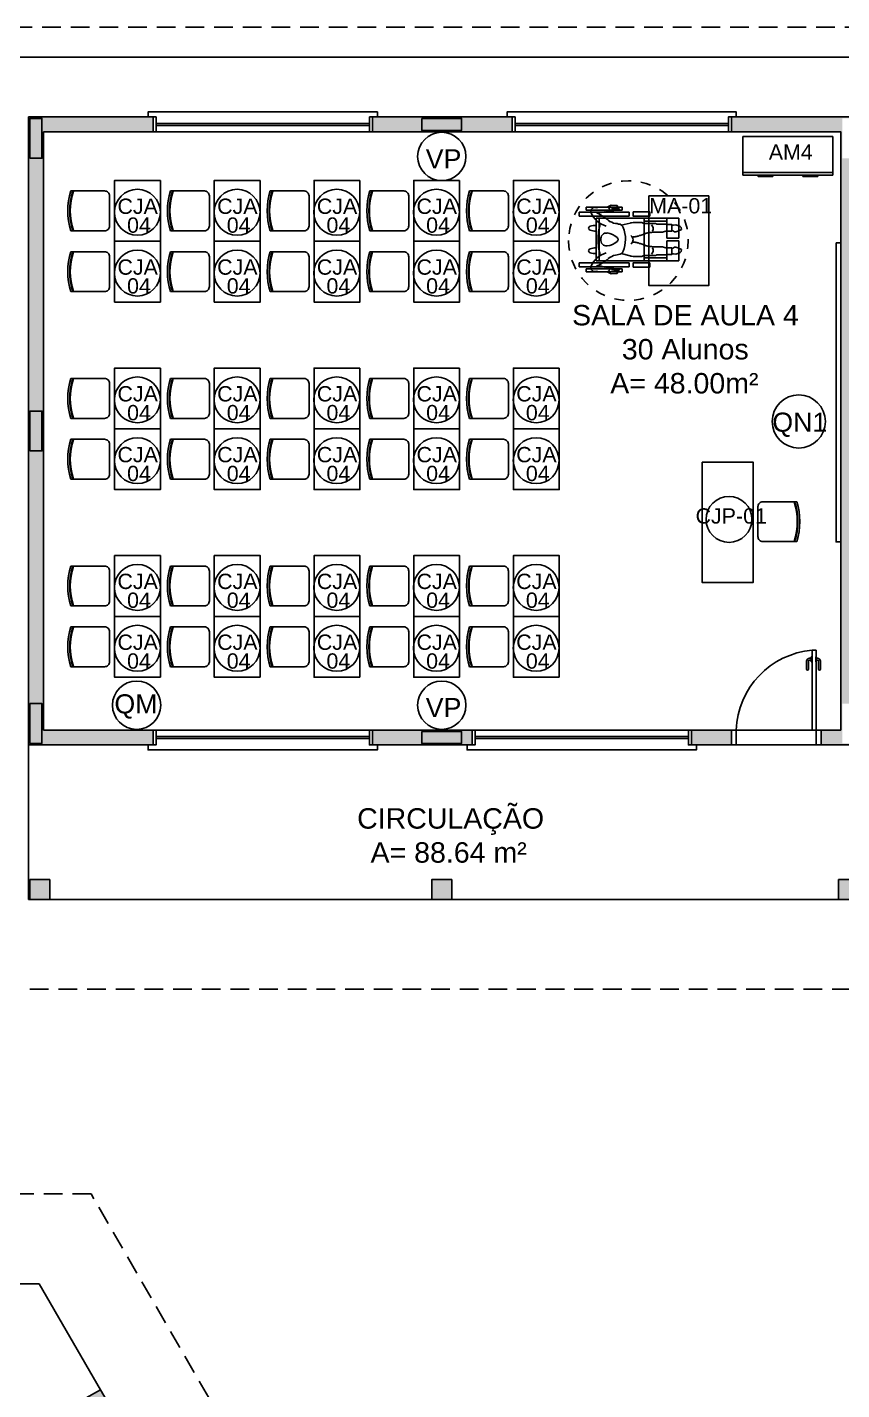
# Model space of a CAD drawing. Extents: x 247 to 523, y 32 to 113.
# Drawn here: x 314.43 to 322.6, y 85.7 to 99.37 of the extents above; entities that cross this region are included whole.
import ezdxf

# ---------------------------------------------------------------- set-up
doc = ezdxf.new("R2010")
doc.units = 0
doc.header["$LTSCALE"] = 0.005
doc.linetypes.add('DASHDOT', pattern=[25.4, 12.7, -6.35, 0, -6.35])
doc.linetypes.add('TRACEJADO_G', pattern=[0.375, 0.25, -0.125])
doc.layers.get('0').update_dxf_attribs({"linetype": 'CONTINUOUS'})
for name, color, linetype in [('A-COTAS', 1, 'CONTINUOUS'), ('A-HACHURAPARED', 254, 'CONTINUOUS'), ('A-MOBILIARIO', 1, 'CONTINUOUS'), ('A-PAREDE', 5, 'CONTINUOUS'), ('A-PISOS-CTEL', 2, 'TRACEJADO_G'), ('A-PISOS-NIVEL', 1, 'CONTINUOUS'), ('A-PORTA', 3, 'CONTINUOUS'), ('A-SOLEIRA', 1, 'CONTINUOUS'), ('AR-ESQ', 2, 'CONTINUOUS'), ('AR-SAN-01', 1, 'CONTINUOUS'), ('AR-TXT', 1, 'CONTINUOUS'), ('ARQ-TXT-1_050', 2, 'CONTINUOUS'), ('BL-SAN-01', 1, 'CONTINUOUS'), ('Layout', 1, 'CONTINUOUS')]:
    doc.layers.add(name, color=color, linetype=linetype)
doc.styles.add('ESC-50-A20', font='arial.ttf', dxfattribs={"height": 0.1})

# ---------------------------------------------------------------- blocks, each defined once
blk = doc.blocks.new('AR2')
at = {"layer": 'Layout'}
for p, q in [((-90.1, 38.8), (-45.1, 38.8)), ((-90.1, 0), (-90.1, 38.8)), ((-45.1, 38.8), (0, 38.8)), ((0, 38.8), (0, 0)), ((-90.1, 2.8), (-45.1, 2.8)), ((-45.1, 0), (-90.1, 0)), ((-45.1, 2.8), (0, 2.8)), ((0, 0), (-45.1, 0))]:
    blk.add_line(p, q, dxfattribs=at)
for points in [[(-75, -0.5), (-60.2, -0.5), (-60.2, -1.1), (-75, -1.1)], [(-29.9, -0.5), (-15.1, -0.5), (-15.1, -1.1), (-29.9, -1.1)]]:
    blk.add_lwpolyline(points, close=True, dxfattribs=at)
blk = doc.blocks.new('CADESCOLA')
blk.add_lwpolyline([(-0.2, 0.389), (-0.2, 0.05, 0.414214), (-0.15, 0), (0.15, 0, 0.414214), (0.2, 0.05), (0.2, 0.389)], format="xyb")
for radius, start, end in [(0.67, 72.632, 107.368), (0.65, 72.0798, 107.9202), (0.645, 72.0798, 107.9202)]:
    blk.add_arc((0, -0.25), radius, start, end)
blk = doc.blocks.new('cad-pne-01p')
at = {"layer": 'BL-SAN-01'}
for p, q in [((-0.275, 0.17), (-0.235, 0.17)), ((-0.275, -0.33), (-0.275, 0.17)), ((-0.235, -0.33), (-0.235, 0.17)), ((0.235, -0.33), (0.235, 0.17)), ((0.275, 0.17), (0.235, 0.17)), ((0.275, -0.33), (0.275, 0.17)), ((-0.325, 0.1), (-0.295, 0.1)), ((-0.325, -0.26), (-0.325, 0.1)), ((-0.295, -0.26), (-0.295, 0.1)), ((-0.215, -0.48), (-0.215, 0)), ((0.215, 0), (-0.215, 0)), ((0.295, -0.26), (0.295, 0.1)), ((0.325, 0.1), (0.295, 0.1)), ((0.325, -0.26), (0.325, 0.1)), ((-0.327, -0.116), (-0.344, -0.149)), ((-0.286, -0.146), (-0.289, -0.134)), ((0.215, -0.03), (-0.215, -0.03)), ((0.215, -0.48), (0.215, 0)), ((0.286, -0.146), (0.289, -0.134)), ((0.327, -0.116), (0.344, -0.149)), ((-0.344, -0.149), (-0.34, -0.211)), ((-0.34, -0.211), (-0.319, -0.219)), ((-0.325, -0.26), (-0.295, -0.26)), ((-0.319, -0.219), (-0.309, -0.232)), ((-0.311, -0.197), (-0.306, -0.153)), ((-0.31, -0.21), (-0.311, -0.197)), ((-0.305, -0.216), (-0.31, -0.21)), ((-0.309, -0.232), (-0.305, -0.232)), ((-0.308, -0.187), (-0.299, -0.192)), ((-0.303, -0.221), (-0.305, -0.216)), ((-0.305, -0.232), (-0.302, -0.229)), ((-0.305, -0.232), (-0.305, -0.232)), ((-0.303, -0.225), (-0.303, -0.221)), ((-0.302, -0.229), (-0.303, -0.225)), ((-0.299, -0.192), (-0.296, -0.186)), ((-0.296, -0.186), (-0.295, -0.18)), ((-0.295, -0.18), (-0.289, -0.167)), ((-0.289, -0.167), (-0.286, -0.155)), ((-0.286, -0.155), (-0.286, -0.146)), ((-0.145, -0.252), (-0.164, -0.341)), ((0.142, -0.252), (0.164, -0.341)), ((0.286, -0.155), (0.286, -0.146)), ((0.289, -0.167), (0.286, -0.155)), ((0.295, -0.18), (0.289, -0.167)), ((0.296, -0.186), (0.295, -0.18)), ((0.325, -0.26), (0.295, -0.26)), ((0.299, -0.192), (0.296, -0.186)), ((0.308, -0.187), (0.299, -0.192)), ((0.302, -0.229), (0.303, -0.225)), ((0.305, -0.232), (0.302, -0.229)), ((0.303, -0.221), (0.305, -0.216)), ((0.303, -0.225), (0.303, -0.221)), ((0.305, -0.216), (0.31, -0.21)), ((0.305, -0.232), (0.305, -0.232)), ((0.309, -0.232), (0.305, -0.232)), ((0.311, -0.197), (0.306, -0.153)), ((0.319, -0.219), (0.309, -0.232)), ((0.31, -0.21), (0.311, -0.197)), ((0.34, -0.211), (0.319, -0.219)), ((0.344, -0.149), (0.34, -0.211)), ((-0.275, -0.33), (-0.235, -0.33)), ((-0.166, -0.355), (-0.169, -0.372)), ((-0.169, -0.372), (-0.169, -0.461)), ((-0.164, -0.341), (-0.166, -0.343)), ((-0.166, -0.343), (-0.166, -0.355)), ((-0.03, -0.397), (-0.028, -0.392)), ((-0.03, -0.41), (-0.03, -0.397)), ((-0.028, -0.392), (-0.026, -0.39)), ((-0.026, -0.372), (-0.024, -0.37)), ((-0.026, -0.39), (-0.026, -0.372)), ((-0.024, -0.366), (-0.021, -0.363)), ((-0.024, -0.37), (-0.024, -0.366)), ((0.024, -0.366), (0.021, -0.363)), ((0.024, -0.37), (0.024, -0.366)), ((0.026, -0.372), (0.024, -0.37)), ((0.026, -0.39), (0.026, -0.372)), ((0.028, -0.392), (0.026, -0.39)), ((0.03, -0.397), (0.028, -0.392)), ((0.03, -0.41), (0.03, -0.397)), ((0.164, -0.341), (0.166, -0.343)), ((0.166, -0.343), (0.166, -0.355)), ((0.166, -0.355), (0.169, -0.372)), ((0.169, -0.372), (0.169, -0.461)), ((0.275, -0.33), (0.235, -0.33)), ((-0.215, -0.48), (-0.215, -0.83)), ((-0.215, -0.48), (0.215, -0.48)), ((-0.185, -0.48), (-0.185, -0.71)), ((-0.169, -0.461), (-0.166, -0.464)), ((-0.166, -0.464), (-0.166, -0.466)), ((-0.166, -0.466), (-0.164, -0.47)), ((-0.164, -0.47), (-0.164, -0.479)), ((-0.164, -0.479), (-0.162, -0.484)), ((-0.162, -0.484), (-0.162, -0.497)), ((-0.162, -0.497), (-0.16, -0.499)), ((-0.16, -0.499), (-0.16, -0.6)), ((-0.07, -0.533), (-0.068, -0.531)), ((-0.07, -0.56), (-0.07, -0.533)), ((-0.068, -0.526), (-0.066, -0.524)), ((-0.068, -0.531), (-0.068, -0.526)), ((-0.066, -0.515), (-0.064, -0.513)), ((-0.066, -0.524), (-0.066, -0.515)), ((-0.064, -0.508), (-0.062, -0.506)), ((-0.064, -0.513), (-0.064, -0.508)), ((-0.062, -0.506), (-0.062, -0.497)), ((-0.062, -0.497), (-0.059, -0.497)), ((-0.059, -0.493), (-0.057, -0.493)), ((-0.059, -0.497), (-0.059, -0.493)), ((-0.057, -0.486), (-0.055, -0.484)), ((-0.057, -0.493), (-0.057, -0.486)), ((-0.055, -0.482), (-0.053, -0.479)), ((-0.055, -0.484), (-0.055, -0.482)), ((-0.053, -0.473), (-0.05, -0.473)), ((-0.053, -0.479), (-0.053, -0.473)), ((-0.05, -0.468), (-0.048, -0.466)), ((-0.05, -0.473), (-0.05, -0.468)), ((-0.048, -0.461), (-0.046, -0.461)), ((-0.048, -0.466), (-0.048, -0.461)), ((-0.046, -0.457), (-0.044, -0.455)), ((-0.046, -0.461), (-0.046, -0.457)), ((-0.044, -0.448), (-0.041, -0.446)), ((-0.044, -0.455), (-0.044, -0.448)), ((-0.041, -0.446), (-0.039, -0.444)), ((-0.039, -0.43), (-0.037, -0.428)), ((-0.039, -0.444), (-0.039, -0.43)), ((-0.037, -0.428), (-0.035, -0.424)), ((-0.035, -0.419), (-0.033, -0.415)), ((-0.035, -0.424), (-0.035, -0.419)), ((-0.033, -0.412), (-0.03, -0.41)), ((-0.033, -0.415), (-0.033, -0.412)), ((0.033, -0.412), (0.03, -0.41)), ((0.033, -0.415), (0.033, -0.412)), ((0.035, -0.419), (0.033, -0.415)), ((0.035, -0.424), (0.035, -0.419)), ((0.037, -0.428), (0.035, -0.424)), ((0.039, -0.43), (0.037, -0.428)), ((0.039, -0.444), (0.039, -0.43)), ((0.041, -0.446), (0.039, -0.444)), ((0.044, -0.448), (0.041, -0.446)), ((0.044, -0.455), (0.044, -0.448)), ((0.046, -0.457), (0.044, -0.455)), ((0.046, -0.461), (0.046, -0.457)), ((0.048, -0.461), (0.046, -0.461)), ((0.048, -0.466), (0.048, -0.461)), ((0.05, -0.468), (0.048, -0.466)), ((0.05, -0.473), (0.05, -0.468)), ((0.053, -0.473), (0.05, -0.473)), ((0.053, -0.479), (0.053, -0.473)), ((0.055, -0.482), (0.053, -0.479)), ((0.055, -0.484), (0.055, -0.482)), ((0.057, -0.486), (0.055, -0.484)), ((0.057, -0.493), (0.057, -0.486)), ((0.059, -0.493), (0.057, -0.493)), ((0.059, -0.497), (0.059, -0.493)), ((0.062, -0.497), (0.059, -0.497)), ((0.062, -0.506), (0.062, -0.497)), ((0.064, -0.508), (0.062, -0.506)), ((0.064, -0.513), (0.064, -0.508)), ((0.066, -0.515), (0.064, -0.513)), ((0.066, -0.524), (0.066, -0.515)), ((0.068, -0.526), (0.066, -0.524)), ((0.068, -0.531), (0.068, -0.526)), ((0.07, -0.533), (0.068, -0.531)), ((0.07, -0.56), (0.07, -0.533)), ((0.162, -0.497), (0.16, -0.499)), ((0.16, -0.499), (0.16, -0.6)), ((0.164, -0.479), (0.162, -0.484)), ((0.162, -0.484), (0.162, -0.497)), ((0.166, -0.466), (0.164, -0.47)), ((0.164, -0.47), (0.164, -0.479)), ((0.169, -0.461), (0.166, -0.464)), ((0.166, -0.464), (0.166, -0.466)), ((0.185, -0.48), (0.185, -0.71)), ((0.215, -0.48), (0.215, -0.83)), ((-0.16, -0.6), (-0.157, -0.602)), ((-0.157, -0.602), (-0.157, -0.604)), ((-0.157, -0.604), (-0.155, -0.606)), ((-0.155, -0.606), (-0.155, -0.611)), ((-0.155, -0.611), (-0.153, -0.615)), ((-0.153, -0.615), (-0.153, -0.716)), ((-0.079, -0.682), (-0.077, -0.678)), ((-0.079, -0.691), (-0.079, -0.682)), ((-0.077, -0.673), (-0.075, -0.669)), ((-0.077, -0.678), (-0.077, -0.673)), ((-0.075, -0.58), (-0.073, -0.577)), ((-0.075, -0.669), (-0.075, -0.58)), ((-0.073, -0.562), (-0.07, -0.56)), ((-0.073, -0.577), (-0.073, -0.562)), ((0.073, -0.562), (0.07, -0.56)), ((0.073, -0.577), (0.073, -0.562)), ((0.075, -0.58), (0.073, -0.577)), ((0.075, -0.669), (0.075, -0.58)), ((0.077, -0.673), (0.075, -0.669)), ((0.077, -0.678), (0.077, -0.673)), ((0.079, -0.682), (0.077, -0.678)), ((0.079, -0.691), (0.079, -0.682)), ((0.155, -0.611), (0.153, -0.615)), ((0.153, -0.615), (0.153, -0.716)), ((0.157, -0.604), (0.155, -0.606)), ((0.155, -0.606), (0.155, -0.611)), ((0.16, -0.6), (0.157, -0.602)), ((0.157, -0.602), (0.157, -0.604)), ((-0.012, -0.71), (-0.215, -0.71)), ((-0.153, -0.716), (-0.151, -0.718)), ((-0.151, -0.718), (-0.151, -0.758)), ((-0.151, -0.758), (-0.084, -0.758)), ((-0.144, -0.777), (-0.147, -0.798)), ((-0.147, -0.798), (-0.142, -0.82)), ((-0.146, -0.758), (-0.145, -0.768)), ((-0.145, -0.768), (-0.144, -0.777)), ((-0.082, -0.776), (-0.091, -0.762)), ((-0.089, -0.829), (-0.084, -0.819)), ((-0.084, -0.704), (-0.082, -0.7)), ((-0.084, -0.758), (-0.084, -0.704)), ((-0.084, -0.819), (-0.08, -0.809)), ((-0.082, -0.7), (-0.082, -0.695)), ((-0.078, -0.785), (-0.082, -0.776)), ((-0.08, -0.809), (-0.078, -0.798)), ((-0.078, -0.798), (-0.078, -0.785)), ((-0.012, -0.71), (-0.012, -0.83)), ((0.012, -0.71), (0.215, -0.71)), ((0.012, -0.71), (0.012, -0.83)), ((0.078, -0.785), (0.082, -0.776)), ((0.078, -0.798), (0.078, -0.785)), ((0.08, -0.809), (0.078, -0.798)), ((0.084, -0.819), (0.08, -0.809)), ((0.082, -0.7), (0.082, -0.695)), ((0.084, -0.704), (0.082, -0.7)), ((0.082, -0.776), (0.091, -0.762)), ((0.084, -0.758), (0.084, -0.704)), ((0.151, -0.758), (0.084, -0.758)), ((0.089, -0.829), (0.084, -0.819)), ((0.147, -0.798), (0.142, -0.82)), ((0.145, -0.768), (0.144, -0.777)), ((0.144, -0.777), (0.147, -0.798)), ((0.146, -0.758), (0.145, -0.768)), ((0.153, -0.716), (0.151, -0.718)), ((0.151, -0.718), (0.151, -0.758)), ((-0.012, -0.83), (-0.215, -0.83)), ((-0.142, -0.82), (-0.141, -0.824)), ((-0.141, -0.824), (-0.131, -0.842)), ((-0.131, -0.842), (-0.12, -0.854)), ((-0.12, -0.854), (-0.1, -0.856)), ((-0.1, -0.856), (-0.094, -0.844)), ((-0.094, -0.844), (-0.089, -0.829)), ((0.012, -0.83), (0.215, -0.83)), ((0.094, -0.844), (0.089, -0.829)), ((0.1, -0.856), (0.094, -0.844)), ((0.12, -0.854), (0.1, -0.856)), ((0.131, -0.842), (0.12, -0.854)), ((0.141, -0.824), (0.131, -0.842)), ((0.142, -0.82), (0.141, -0.824))]:
    blk.add_line(p, q, dxfattribs=at)
for points in [[(-0.276, -0.37), (-0.276, -0.538), (-0.235, -0.538), (-0.235, -0.37)], [(0.276, -0.37), (0.276, -0.538), (0.235, -0.538), (0.235, -0.37)]]:
    blk.add_lwpolyline(points, close=True, dxfattribs=at)
at = {"layer": 'BL-SAN-01', "color": 252, "linetype": 'DASHDOT'}
blk.add_circle((0.011, -0.324), 0.6, dxfattribs=at)
at = {"layer": 'BL-SAN-01'}
for centre, radius, start, end in [((-2.197, 0.017), 1.875, 356.0057, 359.9744), ((-0.282, 0.012), 0.0409, 75.9638, 205.9654), ((-0.272, 0.052), 5.986127515325628e-12, 67.2513, 247.0488), ((-0.365, -0.17), 0.241, 16.4175, 67.1692), ((0.099, -0.002), 0.241, 164.7642, 179.4568), ((-0.113, 0.055), 0.0208, 90, 164.7642), ((-0.113, 0.055), 0.0208, 15.2358, 90), ((-0.325, -0.002), 0.241, 0.5432, 15.2358), ((0.325, -0.002), 0.241, 164.7642, 179.4568), ((0.113, 0.055), 0.0208, 90, 164.7642), ((0.113, 0.055), 0.0208, 15.2358, 90), ((-0.099, -0.002), 0.241, 0.5432, 15.2358), ((0.365, -0.17), 0.241, 112.8308, 163.5825), ((0.282, 0.012), 0.0409, 334.0346, 104.0362), ((2.197, 0.017), 1.875, 180.0256, 183.9943), ((-0.317, -0.114), 0.01, 176.0057, 220.4862), ((-0.294, -0.095), 0.0396, 220.4862, 282.9567), ((-0.135, -0.128), 0.15, 169.3199, 182.1342), ((-0.495, -0.013), 0.229, 338.2716, 2.516), ((0.153, 0.18), 0.459, 204.1648, 224.2163), ((-0.341, -0.23), 0.184, 10.9128, 36.0627), ((0.005, -0.619), 0.6, 90.4602, 105.5803), ((-0.008, -0.104), 0.0574, 80.3827, 186.0675), ((0.131, -0.083), 0.198, 187.8544, 219.9805), ((0.008, -0.104), 0.0574, 353.9325, 99.6173), ((-0.005, -0.619), 0.6, 74.4197, 89.5398), ((-0.131, -0.083), 0.198, 320.0195, 352.1456), ((0.342, -0.24), 0.191, 141.7501, 166.4182), ((-0.153, 0.18), 0.459, 315.7837, 335.8352), ((0.495, -0.013), 0.229, 177.484, 201.7284), ((0.135, -0.128), 0.15, 357.8658, 10.6801), ((0.294, -0.095), 0.0396, 257.0433, 319.5138), ((0.317, -0.114), 0.01, 319.5138, 3.9943), ((-0.095, -0.198), 0.0655, 177.5182, 203.5536), ((-0.105, -0.223), 0.05, 182.046, 250.9556), ((0.004, 0.041), 0.336, 248.0894, 269.3358), ((0.002, -0.194), 0.0276, 215.5797, 272.4659), ((-0.002, -0.194), 0.0276, 267.5341, 324.4203), ((-0.004, 0.022), 0.316, 270.6914, 292.5885), ((0.101, -0.223), 0.05, 289.0444, 357.954), ((0.091, -0.198), 0.0655, 336.4464, 2.4818), ((0.002, -0.321), 0.0492, 212.5271, 327.4729), ((-0.11, -0.52), 0.0512, 224.3203, 299.9912), ((0.11, -0.52), 0.0512, 240.0088, 315.6797)]:
    blk.add_arc(centre, radius, start, end, dxfattribs=at)

msp = doc.modelspace()

# ---------------------------------------------------------------- hatches: boundary and pattern name
at = {"layer": 'A-COTAS'}
h = msp.add_hatch(color=253, dxfattribs=at)
h.dxf.hatch_style = 1
h.paths.add_polyline_path([(314.46172, 98.05666), (314.58172, 98.05666), (314.58172, 98.45666), (314.46172, 98.45666)])
h = msp.add_hatch(color=253, dxfattribs=at)
h.dxf.hatch_style = 1
h.paths.add_polyline_path([(318.39172, 98.45666), (318.39172, 98.33666), (318.79172, 98.33666), (318.79172, 98.45666)])
h = msp.add_hatch(color=253, dxfattribs=at)
h.dxf.hatch_style = 1
h.paths.add_polyline_path([(314.46172, 92.18666), (314.58172, 92.18666), (314.58172, 92.58666), (314.46172, 92.58666)])
h = msp.add_hatch(color=253, dxfattribs=at)
h.dxf.hatch_style = 1
h.paths.add_polyline_path([(318.39172, 92.30666), (318.39172, 92.18666), (318.79172, 92.18666), (318.79172, 92.30666)])
h = msp.add_hatch(color=253, dxfattribs=at)
h.dxf.hatch_style = 1
h.paths.add_polyline_path([(314.66172, 90.82166), (314.46172, 90.82166), (314.46172, 90.62166), (314.66172, 90.62166)])
h = msp.add_hatch(color=253, dxfattribs=at)
h.dxf.hatch_style = 1
h.paths.add_polyline_path([(318.69172, 90.82166), (318.49172, 90.82166), (318.49172, 90.62166), (318.69172, 90.62166)])
h = msp.add_hatch(color=253, dxfattribs=at)
h.dxf.hatch_style = 1
h.paths.add_polyline_path([(322.77172, 90.82166), (322.57172, 90.82166), (322.57172, 90.62166), (322.77172, 90.62166)])
h = msp.add_hatch(color=256, dxfattribs=at)
h.set_gradient(color1=(173, 173, 173), color2=(173, 173, 173))
h.paths.add_polyline_path([(317.91164, 78.55238), (317.79617, 78.55238), (317.77504, 78.51577), (317.91164, 78.43691)])
h.paths.add_polyline_path([(318.02711, 78.55238), (317.91164, 78.55238), (317.91164, 78.43691), (317.94824, 78.41577)])
h.paths.add_polyline_path([(317.91164, 78.66785), (317.91164, 78.55238), (318.02711, 78.55238), (318.04824, 78.58898)])
h.paths.add_polyline_path([(317.91164, 78.66785), (317.87504, 78.68898), (317.79617, 78.55238), (317.91164, 78.55238)])
h.paths.add_polyline_path([(318.02711, 80.75238), (317.91164, 80.75238), (317.91164, 80.63691), (318.04824, 80.71577)])
h.paths.add_polyline_path([(317.94824, 80.88898), (317.91164, 80.86785), (317.91164, 80.75238), (318.02711, 80.75238)])
h.paths.add_polyline_path([(317.91164, 80.86785), (317.77504, 80.78898), (317.79617, 80.75238), (317.91164, 80.75238)])
h.paths.add_polyline_path([(317.91164, 80.75238), (317.79617, 80.75238), (317.87504, 80.61577), (317.91164, 80.63691)])
h.paths.add_polyline_path([(315.26841, 85.53058), (315.24728, 85.56718), (315.13181, 85.56718), (315.13181, 85.45171)])
h.paths.add_polyline_path([(315.16841, 85.70378), (315.13181, 85.68265), (315.13181, 85.56718), (315.24728, 85.56718)])
h.paths.add_polyline_path([(315.13181, 85.68265), (314.99521, 85.60378), (315.01634, 85.56718), (315.13181, 85.56718)])
h.paths.add_polyline_path([(315.13181, 85.56718), (315.01634, 85.56718), (315.09521, 85.43058), (315.13181, 85.45171)])
h.paths.add_polyline_path([(313.32655, 86.66718), (313.22655, 86.66718), (313.22655, 86.56718), (313.32655, 86.56718)])
h.paths.add_polyline_path([(313.22655, 86.66718), (313.12655, 86.66718), (313.12655, 86.56718), (313.22655, 86.56718)])
h.paths.add_polyline_path([(313.22655, 86.76718), (313.12655, 86.76718), (313.12655, 86.66718), (313.22655, 86.66718)])
h.paths.add_polyline_path([(313.32655, 86.76718), (313.22655, 86.76718), (313.22655, 86.66718), (313.32655, 86.66718)])
h.paths.add_polyline_path([(307.76689, 86.66718), (307.66689, 86.66718), (307.66689, 86.56718), (307.76689, 86.56718)])
h.paths.add_polyline_path([(307.76689, 86.76718), (307.66689, 86.76718), (307.66689, 86.66718), (307.76689, 86.66718)])
h.paths.add_polyline_path([(307.66689, 86.76718), (307.56689, 86.76718), (307.56689, 86.66718), (307.66689, 86.66718)])
h.paths.add_polyline_path([(307.66689, 86.66718), (307.56689, 86.66718), (307.56689, 86.56718), (307.66689, 86.56718)])
h.paths.add_polyline_path([(305.87711, 85.56718), (305.76164, 85.56718), (305.76164, 85.45171), (305.79824, 85.43058)])
h.paths.add_polyline_path([(305.76164, 85.68265), (305.76164, 85.56718), (305.87711, 85.56718), (305.89824, 85.60378)])
h.paths.add_polyline_path([(305.76164, 85.68265), (305.72504, 85.70378), (305.64617, 85.56718), (305.76164, 85.56718)])
h.paths.add_polyline_path([(305.76164, 85.56718), (305.64617, 85.56718), (305.62504, 85.53058), (305.76164, 85.45171)])
h.paths.add_polyline_path([(303.09728, 80.75238), (302.98181, 80.75238), (302.98181, 80.63691), (303.01841, 80.61577)])
h.paths.add_polyline_path([(303.11841, 80.78898), (302.98181, 80.86785), (302.98181, 80.75238), (303.09728, 80.75238)])
h.paths.add_polyline_path([(302.98181, 80.86785), (302.94521, 80.88898), (302.86634, 80.75238), (302.98181, 80.75238)])
h.paths.add_polyline_path([(302.98181, 80.75238), (302.86634, 80.75238), (302.84521, 80.71577), (302.98181, 80.63691)])
h.paths.add_polyline_path([(303.09728, 78.55238), (302.98181, 78.55238), (302.98181, 78.43691), (303.11841, 78.51577)])
h.paths.add_polyline_path([(303.01841, 78.68898), (302.98181, 78.66785), (302.98181, 78.55238), (303.09728, 78.55238)])
h.paths.add_polyline_path([(302.98181, 78.66785), (302.84521, 78.58898), (302.86634, 78.55238), (302.98181, 78.55238)])
h.paths.add_polyline_path([(302.98181, 78.55238), (302.86634, 78.55238), (302.94521, 78.41577), (302.98181, 78.43691)])
at = {"layer": 'A-HACHURAPARED'}
h = msp.add_hatch(color=253, dxfattribs=at)
h.dxf.hatch_style = 1
h.paths.add_polyline_path([(315.69672, 98.32166), (315.69672, 98.47166), (314.44672, 98.47166), (314.44672, 92.17166), (315.69672, 92.17166), (315.69672, 92.32166), (314.59672, 92.32166), (314.59672, 98.32166)])
h = msp.add_hatch(color=253, dxfattribs=at)
h.dxf.hatch_style = 1
h.paths.add_polyline_path([(319.29672, 98.47166), (317.89672, 98.47166), (317.89672, 98.32166), (319.29672, 98.32166)])
h.paths.add_polyline_path([(318.39172, 98.45666), (318.79172, 98.45666), (318.79172, 98.33666), (318.39172, 98.33666)], flags=16)
h = msp.add_hatch(color=253, dxfattribs=at)
h.dxf.hatch_style = 1
h.paths.add_polyline_path([(323.84672, 98.47166), (321.49672, 98.47166), (321.49672, 98.32166), (322.59672, 98.32166), (322.59672, 92.32166), (322.39672, 92.32166), (322.39672, 92.17166), (323.84672, 92.17166), (323.84672, 92.32166), (322.74672, 92.32166), (322.74672, 98.32166), (323.84672, 98.32166)])
h.paths.add_polyline_path([(322.61172, 98.45666), (322.73172, 98.45666), (322.73172, 98.05666), (322.61172, 98.05666)], flags=16)
h.paths.add_polyline_path([(322.61172, 92.58666), (322.73172, 92.58666), (322.73172, 92.18666), (322.61172, 92.18666)], flags=16)
h = msp.add_hatch(color=253, dxfattribs=at)
h.dxf.hatch_style = 1
h.paths.add_polyline_path([(318.89672, 92.32166), (317.89672, 92.32166), (317.89672, 92.17166), (318.89672, 92.17166)])
h.paths.add_polyline_path([(318.39172, 92.30666), (318.79172, 92.30666), (318.79172, 92.18666), (318.39172, 92.18666)], flags=16)
h = msp.add_hatch(color=253, dxfattribs=at)
h.dxf.hatch_style = 1
h.paths.add_polyline_path([(321.49672, 92.32166), (321.09672, 92.32166), (321.09672, 92.17166), (321.49672, 92.17166)])

# ---------------------------------------------------------------- linework, layer by layer
at = {"layer": 'A-COTAS', "color": 253}
msp.add_line((314.44672, 92.17166), (314.44672, 90.62166), dxfattribs=at)
at = {"layer": 'A-MOBILIARIO'}
msp.add_lwpolyline([(322.54672, 97.20916), (322.59672, 97.20916), (322.59672, 94.20916), (322.54672, 94.20916)], close=True, dxfattribs=at)
at = {"layer": 'A-PAREDE'}
for p, q in [((314.44672, 95.32166), (314.44672, 98.47166)), ((314.44672, 98.47166), (315.69672, 98.47166)), ((315.69672, 98.32166), (315.69672, 98.47166)), ((321.49672, 98.32166), (321.49672, 98.47166)), ((314.44672, 92.32166), (314.44672, 98.32166)), ((314.44672, 92.17166), (314.44672, 98.32166)), ((314.59672, 92.32166), (314.59672, 98.32166)), ((314.59672, 92.32166), (314.59672, 98.32166)), ((315.69672, 98.32166), (314.59672, 98.32166)), ((322.59672, 98.32166), (322.59672, 92.32166)), ((315.69672, 92.32166), (314.59672, 92.32166)), ((315.69672, 92.32166), (315.69672, 92.17166)), ((317.89672, 92.32166), (318.89672, 92.32166)), ((317.89672, 92.32166), (317.89672, 92.17166)), ((318.89672, 92.32166), (318.89672, 92.17166)), ((321.09672, 92.17166), (321.09672, 92.32166)), ((322.39672, 92.32166), (322.39672, 92.17166)), ((322.59672, 92.32166), (322.39672, 92.32166)), ((314.44672, 92.17166), (315.69672, 92.17166)), ((317.89672, 92.17166), (318.89672, 92.17166)), ((323.84672, 92.17166), (322.39084, 92.17166))]:
    msp.add_line(p, q, dxfattribs=at)
for points in [[(314.46172, 98.05666), (314.58172, 98.05666), (314.58172, 98.45666), (314.46172, 98.45666)], [(319.29672, 98.47166), (319.29672, 98.32166), (317.89672, 98.32166), (317.89672, 98.47166)], [(318.39172, 98.45666), (318.39172, 98.33666), (318.79172, 98.33666), (318.79172, 98.45666)], [(314.46172, 95.12166), (314.58172, 95.12166), (314.58172, 95.52166), (314.46172, 95.52166)], [(314.46172, 92.18666), (314.58172, 92.18666), (314.58172, 92.58666), (314.46172, 92.58666)], [(318.39172, 92.30666), (318.39172, 92.18666), (318.79172, 92.18666), (318.79172, 92.30666)], [(321.49672, 92.32166), (321.09672, 92.32166), (321.09672, 92.17166), (321.49672, 92.17166)], [(314.66172, 90.82166), (314.46172, 90.82166), (314.46172, 90.62166), (314.66172, 90.62166)], [(318.69172, 90.82166), (318.49172, 90.82166), (318.49172, 90.62166), (318.69172, 90.62166)], [(322.77172, 90.82166), (322.57172, 90.82166), (322.57172, 90.62166), (322.77172, 90.62166)], [(314.99521, 85.60378), (315.09521, 85.43058), (315.26841, 85.53058), (315.16841, 85.70378)]]:
    msp.add_lwpolyline(points, close=True, dxfattribs=at)
for points in [[(323.84672, 98.47166), (321.49672, 98.47166)], [(322.59672, 92.32166), (322.59672, 92.32166), (322.59672, 98.32166), (321.49672, 98.32166)]]:
    msp.add_lwpolyline(points, dxfattribs=at)
at = {"layer": 'A-PISOS-CTEL', "color": 1, "linetype": 'TRACEJADO_G', "ltscale": 150}
for points in [[(280.94672, 99.37166), (339.94672, 99.37166), (339.94672, 89.72166), (280.94672, 89.72166)], [(315.07407, 87.66718), (305.81937, 87.66718), (301.19202, 79.65238), (305.81937, 71.63757), (315.07407, 71.63757), (319.70142, 79.65238)]]:
    msp.add_lwpolyline(points, close=True, dxfattribs=at)
at = {"layer": 'A-PISOS-NIVEL'}
msp.add_line((339.64672, 99.07166), (281.24672, 99.07166), dxfattribs=at)
at = {"layer": 'A-PISOS-NIVEL', "color": 2}
for p, q in [((339.04672, 90.62166), (314.44672, 90.62166)), ((313.32655, 86.76718), (314.55446, 86.76718)), ((315.16841, 85.70378), (314.55446, 86.76718))]:
    msp.add_line(p, q, dxfattribs=at)
at = {"layer": 'A-PORTA', "color": 1}
for p, q in [((322.25084, 92.93129), (322.25084, 93.01129)), ((322.27084, 92.93129), (322.27084, 93.01129)), ((322.28084, 93.04129), (322.29584, 93.04129)), ((322.28084, 93.02129), (322.29584, 93.02129)), ((322.29584, 93.00629), (322.29584, 93.05629)), ((322.29584, 93.05629), (322.30084, 93.05629)), ((322.29584, 93.00629), (322.30084, 93.00629)), ((322.34584, 93.05629), (322.34084, 93.05629)), ((322.34584, 93.00629), (322.34084, 93.00629)), ((322.34584, 93.00629), (322.34584, 93.05629)), ((322.36084, 93.04129), (322.34584, 93.04129)), ((322.36084, 93.02129), (322.34584, 93.02129)), ((322.37084, 92.93129), (322.37084, 93.01129)), ((322.39084, 92.93129), (322.39084, 93.01129))]:
    msp.add_line(p, q, dxfattribs=at)
for centre, radius, start, end in [((322.37583, 92.29488), 0.82954, 94.778783, 178.149871), ((322.28084, 93.01129), 0.03, 90, 180), ((322.28084, 93.01129), 0.01, 90, 180), ((322.36084, 93.01129), 0.03, 0, 90), ((322.36084, 93.01129), 0.01, 0, 90), ((322.26084, 92.93129), 0.01, 180, 0), ((322.38084, 92.93129), 0.01, 180, 0)]:
    msp.add_arc(centre, radius, start, end, dxfattribs=at)
at = {"layer": 'A-SOLEIRA'}
for p, q in [((322.30672, 92.32166), (321.54672, 92.32166)), ((321.54672, 92.17166), (322.34672, 92.17166))]:
    msp.add_line(p, q, dxfattribs=at)
at = {"layer": 'AR-ESQ'}
for p, q in [((315.72672, 98.40666), (317.86672, 98.40666)), ((315.72672, 98.38666), (317.86672, 98.38666)), ((321.46672, 98.40666), (319.32672, 98.40666)), ((321.46672, 98.38666), (319.32672, 98.38666)), ((322.30672, 92.32166), (322.30672, 93.12166)), ((322.30672, 93.12166), (322.34672, 93.12166)), ((322.34672, 92.32166), (322.34672, 93.12166)), ((321.49672, 92.32166), (321.54672, 92.32166)), ((321.54672, 92.32166), (321.54672, 92.17166)), ((322.30672, 92.32166), (322.34672, 92.32166)), ((322.34672, 92.32166), (322.34672, 92.17166)), ((322.34672, 92.32166), (322.39672, 92.32166)), ((315.72672, 92.25666), (317.86672, 92.25666)), ((315.72672, 92.23666), (317.86672, 92.23666)), ((318.92672, 92.25666), (321.06672, 92.25666)), ((318.92672, 92.23666), (321.06672, 92.23666)), ((321.49672, 92.17166), (321.54672, 92.17166)), ((322.34672, 92.17166), (322.39672, 92.17166))]:
    msp.add_line(p, q, dxfattribs=at)
at = {"layer": 'AR-ESQ', "color": 1}
for p, q in [((315.72672, 98.32166), (317.86672, 98.32166)), ((321.46672, 98.32166), (319.32672, 98.32166)), ((315.72672, 92.32166), (317.86672, 92.32166)), ((318.92672, 92.32166), (321.06672, 92.32166))]:
    msp.add_line(p, q, dxfattribs=at)
for points in [[(315.64672, 98.47166), (315.64672, 98.52166), (317.94672, 98.52166), (317.94672, 98.47166)], [(319.24672, 98.47166), (319.24672, 98.52166), (321.54672, 98.52166), (321.54672, 98.47166)], [(315.64672, 92.17166), (315.64672, 92.12166), (317.94672, 92.12166), (317.94672, 92.17166)], [(318.84672, 92.17166), (318.84672, 92.12166), (321.14672, 92.12166), (321.14672, 92.17166)]]:
    msp.add_lwpolyline(points, dxfattribs=at)
at = {"layer": 'AR-ESQ'}
for points in [[(315.69672, 98.47166), (315.72672, 98.47166), (315.72672, 98.32166), (315.69672, 98.32166)], [(317.86672, 98.47166), (317.89672, 98.47166), (317.89672, 98.32166), (317.86672, 98.32166)], [(319.32672, 98.47166), (319.29672, 98.47166), (319.29672, 98.32166), (319.32672, 98.32166)], [(321.49672, 98.47166), (321.46672, 98.47166), (321.46672, 98.32166), (321.49672, 98.32166)], [(315.69672, 92.32166), (315.72672, 92.32166), (315.72672, 92.17166), (315.69672, 92.17166)], [(317.86672, 92.32166), (317.89672, 92.32166), (317.89672, 92.17166), (317.86672, 92.17166)], [(318.89672, 92.32166), (318.92672, 92.32166), (318.92672, 92.17166), (318.89672, 92.17166)], [(321.06672, 92.32166), (321.09672, 92.32166), (321.09672, 92.17166), (321.06672, 92.17166)]]:
    msp.add_lwpolyline(points, close=True, dxfattribs=at)
at = {"layer": 'AR-TXT', "color": 2}
for centre, radius in [((318.59226, 98.0757), 0.24235), ((322.17329, 95.41681), 0.26659), ((315.5313, 92.57074), 0.24235), ((318.59226, 92.57074), 0.24235)]:
    msp.add_circle(centre, radius, dxfattribs=at)
at = {"layer": 'AR-TXT'}
for centre in [(315.539, 97.51547), (316.539, 97.51547), (317.539, 97.51547), (318.539, 97.51547), (319.539, 97.51547), (315.539, 96.90547), (316.539, 96.90547), (317.539, 96.90547), (318.539, 96.90547), (319.539, 96.90547), (315.539, 95.63385), (316.539, 95.63385), (317.539, 95.63385), (318.539, 95.63385), (319.539, 95.63385), (315.539, 95.02385), (316.539, 95.02385), (317.539, 95.02385), (318.539, 95.02385), (319.539, 95.02385), (321.47329, 94.43449, 2), (315.539, 93.75223), (316.539, 93.75223), (317.539, 93.75223), (318.539, 93.75223), (319.539, 93.75223), (315.539, 93.14223), (316.539, 93.14223), (317.539, 93.14223), (318.539, 93.14223), (319.539, 93.14223)]:
    msp.add_circle(centre, 0.23029, dxfattribs=at)
at = {"layer": 'Layout', "elevation": -2}
for points in [[(315.77071, 97.83458), (315.31071, 97.83458), (315.31071, 97.22458), (315.77071, 97.22458)], [(316.77071, 97.83458), (316.31071, 97.83458), (316.31071, 97.22458), (316.77071, 97.22458)], [(316.77071, 97.83458), (316.31071, 97.83458), (316.31071, 97.22458), (316.77071, 97.22458)], [(317.77071, 97.83458), (317.31071, 97.83458), (317.31071, 97.22458), (317.77071, 97.22458)], [(318.77071, 97.83458), (318.31071, 97.83458), (318.31071, 97.22458), (318.77071, 97.22458)], [(319.77071, 97.83458), (319.31071, 97.83458), (319.31071, 97.22458), (319.77071, 97.22458)], [(321.27071, 97.68011), (320.67071, 97.68011), (320.67071, 96.78011), (321.27071, 96.78011)], [(315.77071, 97.22458), (315.31071, 97.22458), (315.31071, 96.61458), (315.77071, 96.61458)], [(316.77071, 97.22458), (316.31071, 97.22458), (316.31071, 96.61458), (316.77071, 96.61458)], [(316.77071, 97.22458), (316.31071, 97.22458), (316.31071, 96.61458), (316.77071, 96.61458)], [(317.77071, 97.22458), (317.31071, 97.22458), (317.31071, 96.61458), (317.77071, 96.61458)], [(318.77071, 97.22458), (318.31071, 97.22458), (318.31071, 96.61458), (318.77071, 96.61458)], [(319.77071, 97.22458), (319.31071, 97.22458), (319.31071, 96.61458), (319.77071, 96.61458)], [(315.77071, 95.95296), (315.31071, 95.95296), (315.31071, 95.34296), (315.77071, 95.34296)], [(316.77071, 95.95296), (316.31071, 95.95296), (316.31071, 95.34296), (316.77071, 95.34296)], [(316.77071, 95.95296), (316.31071, 95.95296), (316.31071, 95.34296), (316.77071, 95.34296)], [(317.77071, 95.95296), (317.31071, 95.95296), (317.31071, 95.34296), (317.77071, 95.34296)], [(318.77071, 95.95296), (318.31071, 95.95296), (318.31071, 95.34296), (318.77071, 95.34296)], [(319.77071, 95.95296), (319.31071, 95.95296), (319.31071, 95.34296), (319.77071, 95.34296)], [(315.77071, 95.34296), (315.31071, 95.34296), (315.31071, 94.73296), (315.77071, 94.73296)], [(316.77071, 95.34296), (316.31071, 95.34296), (316.31071, 94.73296), (316.77071, 94.73296)], [(316.77071, 95.34296), (316.31071, 95.34296), (316.31071, 94.73296), (316.77071, 94.73296)], [(317.77071, 95.34296), (317.31071, 95.34296), (317.31071, 94.73296), (317.77071, 94.73296)], [(318.77071, 95.34296), (318.31071, 95.34296), (318.31071, 94.73296), (318.77071, 94.73296)], [(319.77071, 95.34296), (319.31071, 95.34296), (319.31071, 94.73296), (319.77071, 94.73296)], [(315.77071, 93.46134), (315.31071, 93.46134), (315.31071, 94.07134), (315.77071, 94.07134)], [(316.77071, 93.46134), (316.31071, 93.46134), (316.31071, 94.07134), (316.77071, 94.07134)], [(316.77071, 93.46134), (316.31071, 93.46134), (316.31071, 94.07134), (316.77071, 94.07134)], [(317.77071, 93.46134), (317.31071, 93.46134), (317.31071, 94.07134), (317.77071, 94.07134)], [(318.77071, 93.46134), (318.31071, 93.46134), (318.31071, 94.07134), (318.77071, 94.07134)], [(319.77071, 93.46134), (319.31071, 93.46134), (319.31071, 94.07134), (319.77071, 94.07134)], [(315.77071, 92.85134), (315.31071, 92.85134), (315.31071, 93.46134), (315.77071, 93.46134)], [(316.77071, 92.85134), (316.31071, 92.85134), (316.31071, 93.46134), (316.77071, 93.46134)], [(316.77071, 92.85134), (316.31071, 92.85134), (316.31071, 93.46134), (316.77071, 93.46134)], [(317.77071, 92.85134), (317.31071, 92.85134), (317.31071, 93.46134), (317.77071, 93.46134)], [(318.77071, 92.85134), (318.31071, 92.85134), (318.31071, 93.46134), (318.77071, 93.46134)], [(319.77071, 92.85134), (319.31071, 92.85134), (319.31071, 93.46134), (319.77071, 93.46134)]]:
    msp.add_lwpolyline(points, close=True, dxfattribs=at)
at = {"layer": 'Layout'}
msp.add_lwpolyline([(321.20507, 95.00992), (321.20507, 93.79992), (321.71507, 93.79992), (321.71507, 95.00992)], close=True, dxfattribs=at)

# ---------------------------------------------------------------- block references
at = {"xscale": 0.01, "yscale": 0.01, "zscale": 0.01}
msp.add_blockref('AR2', (322.5142, 97.88662, -2), dxfattribs=at)
at = {"layer": 'AR-SAN-01', "extrusion": (0, 0, -1), "zscale": -1, "rotation": 270}
msp.add_blockref('cad-pne-01p', (-320.14071, 97.24245, 2), dxfattribs=at)
at = {"layer": 'Layout', "extrusion": (0, 0, -1), "zscale": -1}
for p, rotation in [((-315.26071, 97.52958, 2), 270), ((-316.26071, 97.52958, 2), 270), ((-316.26071, 97.52958, 2), 270), ((-317.26071, 97.52958, 2), 270), ((-318.26071, 97.52958, 2), 270), ((-319.26071, 97.52958, 2), 270), ((-315.26071, 96.91958, 2), 270), ((-316.26071, 96.91958, 2), 270), ((-316.26071, 96.91958, 2), 270), ((-317.26071, 96.91958, 2), 270), ((-318.26071, 96.91958, 2), 270), ((-319.26071, 96.91958, 2), 270), ((-315.26071, 95.64796, 2), 270), ((-316.26071, 95.64796, 2), 270), ((-316.26071, 95.64796, 2), 270), ((-317.26071, 95.64796, 2), 270), ((-318.26071, 95.64796, 2), 270), ((-319.26071, 95.64796, 2), 270), ((-315.26071, 95.03796, 2), 270), ((-316.26071, 95.03796, 2), 270), ((-316.26071, 95.03796, 2), 270), ((-317.26071, 95.03796, 2), 270), ((-318.26071, 95.03796, 2), 270), ((-319.26071, 95.03796, 2), 270), ((-321.76338, 94.41219), 90.00000000000001)]:
    msp.add_blockref('CADESCOLA', p, dxfattribs=dict(at, rotation=rotation))
at = {"layer": 'Layout', "extrusion": (0, 0, -1), "xscale": -1, "zscale": -1, "rotation": 270}
for p in [(-315.26071, 93.76634, 2), (-316.26071, 93.76634, 2), (-316.26071, 93.76634, 2), (-317.26071, 93.76634, 2), (-318.26071, 93.76634, 2), (-319.26071, 93.76634, 2), (-315.26071, 93.15634, 2), (-316.26071, 93.15634, 2), (-316.26071, 93.15634, 2), (-317.26071, 93.15634, 2), (-318.26071, 93.15634, 2), (-319.26071, 93.15634, 2)]:
    msp.add_blockref('CADESCOLA', p, dxfattribs=at)

# ---------------------------------------------------------------- texts
at = {"layer": 'AR-TXT', "style": 'ESC-50-A20'}
for s, p in [('AM4', (321.87248, 98.04276, -2)), ('CJA ', (315.33909, 97.49908, -2)), ('CJA ', (316.33909, 97.49908, -2)), ('CJA ', (317.33909, 97.49908, -2)), ('CJA ', (318.33909, 97.49908, -2)), ('CJA ', (319.33909, 97.49908, -2)), ('MA-01', (320.6728, 97.50377, -2)), ('04', (315.4356, 97.31025, -2)), ('04', (316.4356, 97.31025, -2)), ('04', (317.4356, 97.31025, -2)), ('04', (318.4356, 97.31025, -2)), ('04', (319.4356, 97.31025, -2)), ('CJA ', (315.33909, 96.88908, -2)), ('CJA ', (316.33909, 96.88908, -2)), ('CJA ', (317.33909, 96.88908, -2)), ('CJA ', (318.33909, 96.88908, -2)), ('CJA ', (319.33909, 96.88908, -2)), ('04', (315.4356, 96.70025, -2)), ('04', (316.4356, 96.70025, -2)), ('04', (317.4356, 96.70025, -2)), ('04', (318.4356, 96.70025, -2)), ('04', (319.4356, 96.70025, -2)), ('CJA ', (315.33909, 95.61746, -2)), ('CJA ', (316.33909, 95.61746, -2)), ('CJA ', (317.33909, 95.61746, -2)), ('CJA ', (318.33909, 95.61746, -2)), ('CJA ', (319.33909, 95.61746, -2)), ('04', (315.4356, 95.42862, -2)), ('04', (316.4356, 95.42862, -2)), ('04', (317.4356, 95.42862, -2)), ('04', (318.4356, 95.42862, -2)), ('04', (319.4356, 95.42862, -2)), ('CJA ', (315.33909, 95.00746, -2)), ('CJA ', (316.33909, 95.00746, -2)), ('CJA ', (317.33909, 95.00746, -2)), ('CJA ', (318.33909, 95.00746, -2)), ('CJA ', (319.33909, 95.00746, -2)), ('04', (315.4356, 94.81862, -2)), ('04', (316.4356, 94.81862, -2)), ('04', (317.4356, 94.81862, -2)), ('04', (318.4356, 94.81862, -2)), ('04', (319.4356, 94.81862, -2)), ('CJP-01', (321.13797, 94.39194, 2)), ('CJA ', (315.33909, 93.73584, -2)), ('CJA ', (316.33909, 93.73584, -2)), ('CJA ', (317.33909, 93.73584, -2)), ('CJA ', (318.33909, 93.73584, -2)), ('CJA ', (319.33909, 93.73584, -2)), ('04', (315.4356, 93.547, -2)), ('04', (316.4356, 93.547, -2)), ('04', (317.4356, 93.547, -2)), ('04', (318.4356, 93.547, -2)), ('04', (319.4356, 93.547, -2)), ('CJA ', (315.33909, 93.12584, -2)), ('CJA ', (316.33909, 93.12584, -2)), ('CJA ', (317.33909, 93.12584, -2)), ('CJA ', (318.33909, 93.12584, -2)), ('CJA ', (319.33909, 93.12584, -2)), ('04', (315.4356, 92.937, -2)), ('04', (316.4356, 92.937, -2)), ('04', (317.4356, 92.937, -2)), ('04', (318.4356, 92.937, -2)), ('04', (319.4356, 92.937, -2))]:
    msp.add_text(s, height=0.1536, rotation=0.049747, dxfattribs=at).set_placement(p)
at = {"layer": 'ARQ-TXT-1_050', "style": 'ESC-50-A20'}
for s, p in [('VP', (318.43131, 97.95588, -2)), ('QN1', (321.90766, 95.31386, -2)), ('QM', (315.30846, 92.48776)), ('VP', (318.43131, 92.45091, -2))]:
    msp.add_text(s, height=0.192, dxfattribs=at).set_placement(p)
at = {"layer": 'ARQ-TXT-1_050', "char_height": 0.2048, "attachment_point": 1, "style": 'ESC-50-A20'}
for s, width, insert in [('\\pi0.25918;SALA DE AULA 4 \\P\\pi0.75812;30 Alunos       \\P\\pi0.64175;A= 48.00m²', 2.7657216, (319.64035, 96.58552)), ('\\pi1.5415;CIRCULAÇÃO       \\P\\pi1.6763;A= 88.64 m²', 4.4606405, (316.20168, 91.537))]:
    msp.add_mtext_dynamic_manual_height_columns(s, width=width, gutter_width=1, heights=[0], dxfattribs=dict(at, insert=insert))

doc.saveas('drawing.dxf')
